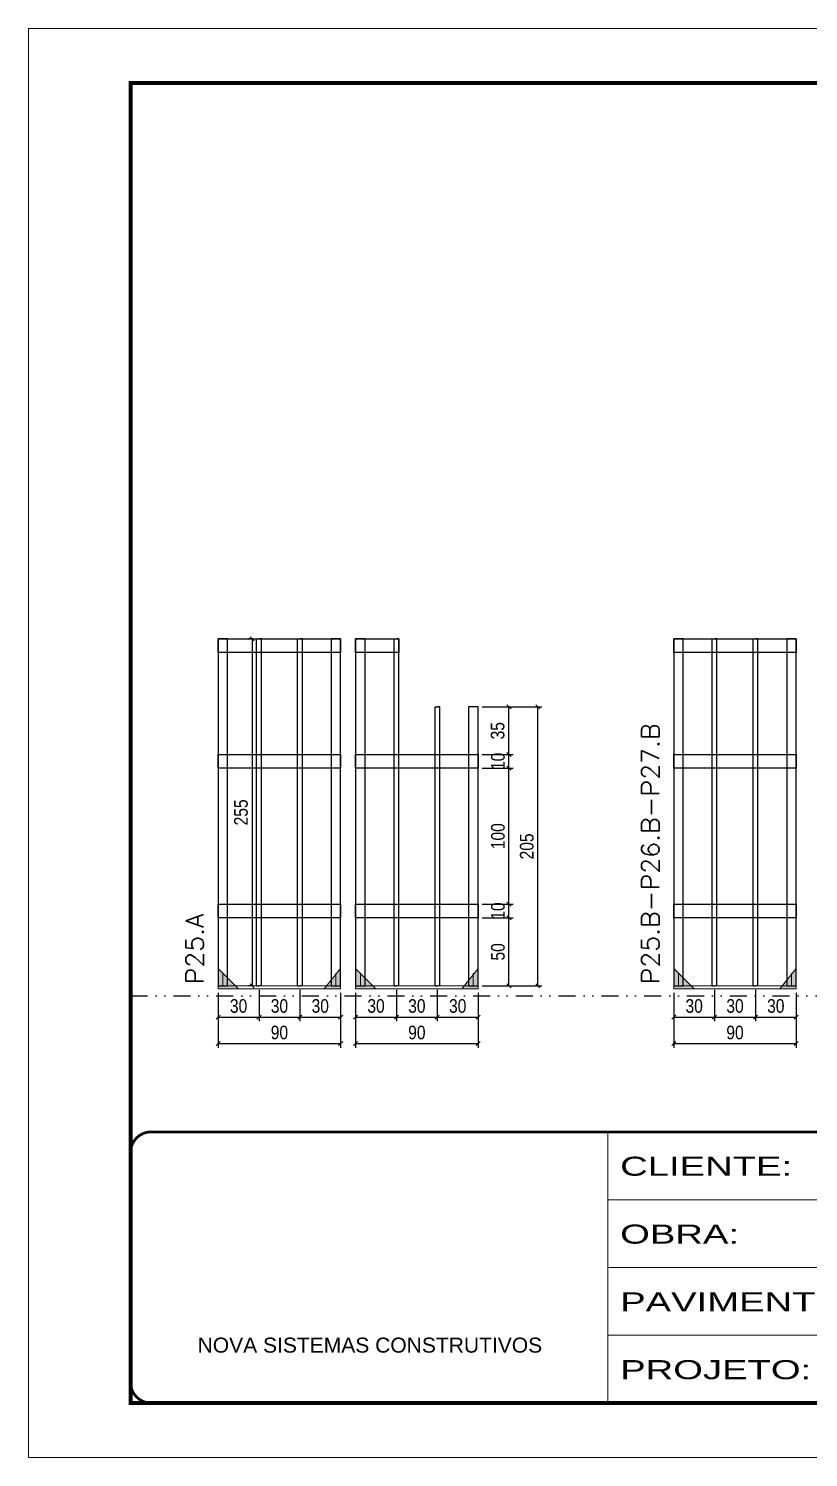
# Model space of a CAD drawing. Extents: x 14400 to 20667, y -21631 to 6985.
# Drawn here: x 17597 to 18170, y 2489 to 3539 of the extents above; entities that cross this region are included whole.
import ezdxf

# ---------------------------------------------------------------- set-up
doc = ezdxf.new("R2010")
doc.units = 0
for name, pattern in [('CONTINUO', [0]), ('DASHED', [0.75, 0.5, -0.25]), ('DIVIDE2', [0.625, 0.25, -0.125, 0, -0.125, 0, -0.125]), ('HIDDEN', [0.375, 0.25, -0.125])]:
    doc.linetypes.add(name, pattern=pattern)
for name, color, linetype in [('COTA', 241, 'Continuous'), ('Nível', 160, 'Continuous'), ('SARR_2.2x10', 60, 'Continuous'), ('SARR_3.5x7', 81, 'Continuous'), ('SARR_7x7', 40, 'Continuous')]:
    doc.layers.add(name, color=color, linetype=linetype)
for name, color, linetype, lineweight in [('Folhas', 255, 'Continuous', 9), ('Madeira', 126, 'Continuous', 18), ('Sarr 2.2x7', 40, 'Continuous', 9), ('SARRAFO DE PRESSAO', 251, 'DASHED', 9), ('Texto Seção', 7, 'Continuous', 15)]:
    doc.layers.add(name, color=color, linetype=linetype, lineweight=lineweight)
doc.styles.add('ARIAL', font='arial.ttf')
doc.styles.add('COTA TECNICA', font='techl___.ttf', dxfattribs={"height": 10})
doc.styles.add('REGUA-120', font='ROMANS.shx', dxfattribs={"height": 15})
doc.styles.add('Tecnologia', font='')
doc.styles.get('Tecnologia').set_extended_font_data('Forgotten Futurist')
doc.dimstyles.new('PAINEL', dxfattribs={"dimtxt": 10, "dimasz": 3, "dimexe": 3, "dimexo": 3, "dimgap": 3, "dimtad": 1, "dimdec": 1, "dimzin": 12, "dimdsep": 46, "dimtxsty": 'COTA TECNICA', "dimblk1": 'OBLIQUE', "dimblk2": 'OBLIQUE', "dimsah": 1, "dimcen": 0.9, "dimclrd": 4, "dimclre": 4, "dimclrt": 240, "dimadec": 1, "dimazin": 3, "dimtfac": 1, "dimtdec": 1, "dimtmove": 0, "dimatfit": 3, "dimfxl": 1, "dimtolj": 1, "dimtzin": 12, "dimarcsym": 0})

# ---------------------------------------------------------------- blocks, each defined once
blk = doc.blocks.new('9999999999')
at = {"color": 30, "linetype": 'CONTINUO'}
for p, q in [((98564.6, 34230.2), (98564.6, 34429.4)), ((98564.6, 34379.6), (99584, 34379.6)), ((98564.6, 34329.8), (99488, 34329.8)), ((98564.6, 34280), (99488, 34280))]:
    blk.add_line(p, q, dxfattribs=at)
at = {"color": 30, "linetype": 'CONTINUO', "const_width": 2}
blk.add_lwpolyline([(99584, 34230.2), (99584, 34414.4, 0.414214), (99569, 34429.4), (98229, 34429.4, 0.414214), (98214, 34414.4), (98214, 34245.2, 0.414214), (98229, 34230.2), (99584, 34230.2)], format="xyb", dxfattribs=at)
at = {"layer": 'Folhas'}
blk.add_lwpolyline([(98139, 34190.2), (99624, 34190.2), (99624, 35240.2), (98139, 35240.2)], close=True, dxfattribs=at)
at = {"layer": 'Folhas', "color": 30, "const_width": 3}
blk.add_lwpolyline([(98214, 34230.2), (99584, 34230.2), (99584, 35200.2), (98214, 35200.2)], close=True, dxfattribs=at)
at = {"color": 7, "linetype": 'Continuous', "ltscale": 5, "style": 'ARIAL'}
blk.add_text('NOVA SISTEMAS CONSTRUTIVOS', height=11.059, dxfattribs=at).set_placement((98263.2, 34267.2))
at = {"layer": 'Folhas', "color": 7, "style": 'Tecnologia', "width": 1.5}
for s, p in [('CLIENTE:', (98573.7, 34397.2)), ('OBRA:', (98573.7, 34347.3)), ('PAVIMENTO:', (98573.7, 34297.5)), ('PROJETO:', (98573.7, 34247.7))]:
    blk.add_text(s, height=14, dxfattribs=at).set_placement(p)
blk = doc.blocks.new('_Oblique')
at = {"color": 0, "linetype": 'ByBlock', "lineweight": -2}
blk.add_line((-0.5, -0.5), (0.5, 0.5), dxfattribs=at)
blk = doc.blocks.new('*D1102')
at = {"layer": 'COTA', "color": 4, "lineweight": -2, "transparency": 16777216}
for p, q in [((17837.3, 2830.3), (17837.3, 2809.5)), ((17867.3, 2832.5), (17867.3, 2809.5)), ((17837.3, 2812.5), (17867.3, 2812.5))]:
    blk.add_line(p, q, dxfattribs=at)
at = {"layer": 'Defpoints', "color": 0, "transparency": 16777216}
for p in [(17867.3, 2835.5), (17837.3, 2833.3), (17867.3, 2812.5)]:
    blk.add_point(p, dxfattribs=at)
at = {"layer": 'COTA', "color": 4, "lineweight": -2, "transparency": 16777216, "xscale": 3, "yscale": 3, "zscale": 3, "rotation": 180}
blk.add_blockref('_Oblique', (17837.3, 2812.5), dxfattribs=at)
at = {"layer": 'COTA', "color": 4, "lineweight": -2, "transparency": 16777216, "xscale": 3, "yscale": 3, "zscale": 3}
blk.add_blockref('_Oblique', (17867.3, 2812.5), dxfattribs=at)
at = {"layer": 'COTA', "color": 240, "transparency": 16777216, "insert": (17852.3, 2820.7), "char_height": 10, "attachment_point": 5, "style": 'COTA TECNICA'}
blk.add_mtext('\\A1;30', dxfattribs=at)
blk = doc.blocks.new('*D1103')
at = {"layer": 'COTA', "color": 4, "lineweight": -2, "transparency": 16777216}
for p, q in [((17867.3, 2832.5), (17867.3, 2809.5)), ((17897.3, 2832.5), (17897.3, 2809.5)), ((17867.3, 2812.5), (17897.3, 2812.5))]:
    blk.add_line(p, q, dxfattribs=at)
at = {"layer": 'Defpoints', "color": 0, "transparency": 16777216}
for p in [(17867.3, 2835.5), (17897.3, 2835.5), (17897.3, 2812.5)]:
    blk.add_point(p, dxfattribs=at)
at = {"layer": 'COTA', "color": 4, "lineweight": -2, "transparency": 16777216, "xscale": 3, "yscale": 3, "zscale": 3, "rotation": 180}
blk.add_blockref('_Oblique', (17867.3, 2812.5), dxfattribs=at)
at = {"layer": 'COTA', "color": 4, "lineweight": -2, "transparency": 16777216, "xscale": 3, "yscale": 3, "zscale": 3}
blk.add_blockref('_Oblique', (17897.3, 2812.5), dxfattribs=at)
at = {"layer": 'COTA', "color": 240, "transparency": 16777216, "insert": (17882.3, 2820.7), "char_height": 10, "attachment_point": 5, "style": 'COTA TECNICA'}
blk.add_mtext('\\A1;30', dxfattribs=at)
blk = doc.blocks.new('*D1104')
at = {"layer": 'COTA', "color": 4, "lineweight": -2, "transparency": 16777216}
for p, q in [((17897.3, 2832.5), (17897.3, 2809.5)), ((17927.3, 2830.3), (17927.3, 2809.5)), ((17897.3, 2812.5), (17927.3, 2812.5))]:
    blk.add_line(p, q, dxfattribs=at)
at = {"layer": 'Defpoints', "color": 0, "transparency": 16777216}
for p in [(17897.3, 2835.5), (17927.3, 2833.3), (17927.3, 2812.5)]:
    blk.add_point(p, dxfattribs=at)
at = {"layer": 'COTA', "color": 4, "lineweight": -2, "transparency": 16777216, "xscale": 3, "yscale": 3, "zscale": 3, "rotation": 180}
blk.add_blockref('_Oblique', (17897.3, 2812.5), dxfattribs=at)
at = {"layer": 'COTA', "color": 4, "lineweight": -2, "transparency": 16777216, "xscale": 3, "yscale": 3, "zscale": 3}
blk.add_blockref('_Oblique', (17927.3, 2812.5), dxfattribs=at)
at = {"layer": 'COTA', "color": 240, "transparency": 16777216, "insert": (17912.3, 2820.7), "char_height": 10, "attachment_point": 5, "style": 'COTA TECNICA'}
blk.add_mtext('\\A1;30', dxfattribs=at)
blk = doc.blocks.new('*D1105')
at = {"layer": 'COTA', "color": 4, "lineweight": -2, "transparency": 16777216}
for p, q in [((17837.3, 2830.3), (17837.3, 2790.1)), ((17927.3, 2830.3), (17927.3, 2790.1)), ((17837.3, 2793.1), (17927.3, 2793.1))]:
    blk.add_line(p, q, dxfattribs=at)
at = {"layer": 'Defpoints', "color": 0, "transparency": 16777216}
for p in [(17837.3, 2833.3), (17927.3, 2833.3), (17927.3, 2793.1)]:
    blk.add_point(p, dxfattribs=at)
at = {"layer": 'COTA', "color": 4, "lineweight": -2, "transparency": 16777216, "xscale": 3, "yscale": 3, "zscale": 3, "rotation": 180}
blk.add_blockref('_Oblique', (17837.3, 2793.1), dxfattribs=at)
at = {"layer": 'COTA', "color": 4, "lineweight": -2, "transparency": 16777216, "xscale": 3, "yscale": 3, "zscale": 3}
blk.add_blockref('_Oblique', (17927.3, 2793.1), dxfattribs=at)
at = {"layer": 'COTA', "color": 240, "transparency": 16777216, "insert": (17882.3, 2801.2), "char_height": 10, "attachment_point": 5, "style": 'COTA TECNICA'}
blk.add_mtext('\\A1;90', dxfattribs=at)
blk = doc.blocks.new('*D1106')
at = {"layer": 'COTA', "color": 4, "lineweight": -2, "transparency": 16777216}
for p, q in [((17930.3, 2885.5), (17953, 2885.5)), ((17950, 2835.5), (17950, 2885.5)), ((17930.3, 2835.5), (17953, 2835.5))]:
    blk.add_line(p, q, dxfattribs=at)
at = {"layer": 'Defpoints', "color": 0, "transparency": 16777216}
for p in [(17927.3, 2885.5), (17950, 2885.5), (17927.3, 2835.5)]:
    blk.add_point(p, dxfattribs=at)
at = {"layer": 'COTA', "color": 4, "lineweight": -2, "transparency": 16777216, "xscale": 3, "yscale": 3, "zscale": 3}
for p, rotation in [((17950, 2885.5), 90), ((17950, 2835.5), 270)]:
    blk.add_blockref('_Oblique', p, dxfattribs=dict(at, rotation=rotation))
at = {"layer": 'COTA', "color": 240, "transparency": 16777216, "insert": (17941.9, 2860.5), "char_height": 10, "attachment_point": 5, "rotation": 90, "style": 'COTA TECNICA'}
blk.add_mtext('\\A1;50', dxfattribs=at)
blk = doc.blocks.new('*D1107')
at = {"layer": 'COTA', "color": 4, "lineweight": -2, "transparency": 16777216}
for p, q in [((17930.3, 2895.5), (17953, 2895.5)), ((17950, 2885.5), (17950, 2895.5)), ((17930.3, 2885.5), (17953, 2885.5))]:
    blk.add_line(p, q, dxfattribs=at)
at = {"layer": 'Defpoints', "color": 0, "transparency": 16777216}
for p in [(17927.3, 2895.5), (17950, 2895.5), (17927.3, 2885.5)]:
    blk.add_point(p, dxfattribs=at)
at = {"layer": 'COTA', "color": 4, "lineweight": -2, "transparency": 16777216, "xscale": 3, "yscale": 3, "zscale": 3}
for p, rotation in [((17950, 2895.5), 90), ((17950, 2885.5), 270)]:
    blk.add_blockref('_Oblique', p, dxfattribs=dict(at, rotation=rotation))
at = {"layer": 'COTA', "color": 240, "transparency": 16777216, "insert": (17941.9, 2890.5), "char_height": 10, "attachment_point": 5, "rotation": 90, "style": 'COTA TECNICA'}
blk.add_mtext('\\A1;10', dxfattribs=at)
blk = doc.blocks.new('*D1108')
at = {"layer": 'COTA', "color": 4, "lineweight": -2, "transparency": 16777216}
for p, q in [((17930.3, 2995.5), (17953, 2995.5)), ((17950, 2895.5), (17950, 2995.5)), ((17930.3, 2895.5), (17953, 2895.5))]:
    blk.add_line(p, q, dxfattribs=at)
at = {"layer": 'Defpoints', "color": 0, "transparency": 16777216}
for p in [(17927.3, 2995.5), (17950, 2995.5), (17927.3, 2895.5)]:
    blk.add_point(p, dxfattribs=at)
at = {"layer": 'COTA', "color": 4, "lineweight": -2, "transparency": 16777216, "xscale": 3, "yscale": 3, "zscale": 3}
for p, rotation in [((17950, 2995.5), 90), ((17950, 2895.5), 270)]:
    blk.add_blockref('_Oblique', p, dxfattribs=dict(at, rotation=rotation))
at = {"layer": 'COTA', "color": 240, "transparency": 16777216, "insert": (17941.9, 2945.5), "char_height": 10, "attachment_point": 5, "rotation": 90, "style": 'COTA TECNICA'}
blk.add_mtext('\\A1;100', dxfattribs=at)
blk = doc.blocks.new('*D1109')
at = {"layer": 'COTA', "color": 4, "lineweight": -2, "transparency": 16777216}
for p, q in [((17930.3, 3005.5), (17953, 3005.5)), ((17950, 2995.5), (17950, 3005.5)), ((17930.3, 2995.5), (17953, 2995.5))]:
    blk.add_line(p, q, dxfattribs=at)
at = {"layer": 'Defpoints', "color": 0, "transparency": 16777216}
for p in [(17927.3, 3005.5), (17950, 3005.5), (17927.3, 2995.5)]:
    blk.add_point(p, dxfattribs=at)
at = {"layer": 'COTA', "color": 4, "lineweight": -2, "transparency": 16777216, "xscale": 3, "yscale": 3, "zscale": 3}
for p, rotation in [((17950, 3005.5), 90), ((17950, 2995.5), 270)]:
    blk.add_blockref('_Oblique', p, dxfattribs=dict(at, rotation=rotation))
at = {"layer": 'COTA', "color": 240, "transparency": 16777216, "insert": (17941.9, 3000.5), "char_height": 10, "attachment_point": 5, "rotation": 90, "style": 'COTA TECNICA'}
blk.add_mtext('\\A1;10', dxfattribs=at)
blk = doc.blocks.new('*D1110')
at = {"layer": 'COTA', "color": 4, "lineweight": -2, "transparency": 16777216}
for p, q in [((17736.3, 2830.3), (17736.3, 2809.5)), ((17766.3, 2832.5), (17766.3, 2809.5)), ((17736.3, 2812.5), (17766.3, 2812.5))]:
    blk.add_line(p, q, dxfattribs=at)
at = {"layer": 'Defpoints', "color": 0, "transparency": 16777216}
for p in [(17766.3, 2835.5), (17736.3, 2833.3), (17766.3, 2812.5)]:
    blk.add_point(p, dxfattribs=at)
at = {"layer": 'COTA', "color": 4, "lineweight": -2, "transparency": 16777216, "xscale": 3, "yscale": 3, "zscale": 3, "rotation": 180}
blk.add_blockref('_Oblique', (17736.3, 2812.5), dxfattribs=at)
at = {"layer": 'COTA', "color": 4, "lineweight": -2, "transparency": 16777216, "xscale": 3, "yscale": 3, "zscale": 3}
blk.add_blockref('_Oblique', (17766.3, 2812.5), dxfattribs=at)
at = {"layer": 'COTA', "color": 240, "transparency": 16777216, "insert": (17751.3, 2820.7), "char_height": 10, "attachment_point": 5, "style": 'COTA TECNICA'}
blk.add_mtext('\\A1;30', dxfattribs=at)
blk = doc.blocks.new('*D1111')
at = {"layer": 'COTA', "color": 4, "lineweight": -2, "transparency": 16777216}
for p, q in [((17766.3, 2832.5), (17766.3, 2809.5)), ((17796.3, 2832.5), (17796.3, 2809.5)), ((17766.3, 2812.5), (17796.3, 2812.5))]:
    blk.add_line(p, q, dxfattribs=at)
at = {"layer": 'Defpoints', "color": 0, "transparency": 16777216}
for p in [(17766.3, 2835.5), (17796.3, 2835.5), (17796.3, 2812.5)]:
    blk.add_point(p, dxfattribs=at)
at = {"layer": 'COTA', "color": 4, "lineweight": -2, "transparency": 16777216, "xscale": 3, "yscale": 3, "zscale": 3, "rotation": 180}
blk.add_blockref('_Oblique', (17766.3, 2812.5), dxfattribs=at)
at = {"layer": 'COTA', "color": 4, "lineweight": -2, "transparency": 16777216, "xscale": 3, "yscale": 3, "zscale": 3}
blk.add_blockref('_Oblique', (17796.3, 2812.5), dxfattribs=at)
at = {"layer": 'COTA', "color": 240, "transparency": 16777216, "insert": (17781.3, 2820.7), "char_height": 10, "attachment_point": 5, "style": 'COTA TECNICA'}
blk.add_mtext('\\A1;30', dxfattribs=at)
blk = doc.blocks.new('*D1112')
at = {"layer": 'COTA', "color": 4, "lineweight": -2, "transparency": 16777216}
for p, q in [((17796.3, 2832.5), (17796.3, 2809.5)), ((17826.3, 2830.3), (17826.3, 2809.5)), ((17796.3, 2812.5), (17826.3, 2812.5))]:
    blk.add_line(p, q, dxfattribs=at)
at = {"layer": 'Defpoints', "color": 0, "transparency": 16777216}
for p in [(17796.3, 2835.5), (17826.3, 2833.3), (17826.3, 2812.5)]:
    blk.add_point(p, dxfattribs=at)
at = {"layer": 'COTA', "color": 4, "lineweight": -2, "transparency": 16777216, "xscale": 3, "yscale": 3, "zscale": 3, "rotation": 180}
blk.add_blockref('_Oblique', (17796.3, 2812.5), dxfattribs=at)
at = {"layer": 'COTA', "color": 4, "lineweight": -2, "transparency": 16777216, "xscale": 3, "yscale": 3, "zscale": 3}
blk.add_blockref('_Oblique', (17826.3, 2812.5), dxfattribs=at)
at = {"layer": 'COTA', "color": 240, "transparency": 16777216, "insert": (17811.3, 2820.7), "char_height": 10, "attachment_point": 5, "style": 'COTA TECNICA'}
blk.add_mtext('\\A1;30', dxfattribs=at)
blk = doc.blocks.new('*D1113')
at = {"layer": 'COTA', "color": 4, "lineweight": -2, "transparency": 16777216}
for p, q in [((17736.3, 2830.3), (17736.3, 2790.1)), ((17826.3, 2830.3), (17826.3, 2790.1)), ((17736.3, 2793.1), (17826.3, 2793.1))]:
    blk.add_line(p, q, dxfattribs=at)
at = {"layer": 'Defpoints', "color": 0, "transparency": 16777216}
for p in [(17736.3, 2833.3), (17826.3, 2833.3), (17826.3, 2793.1)]:
    blk.add_point(p, dxfattribs=at)
at = {"layer": 'COTA', "color": 4, "lineweight": -2, "transparency": 16777216, "xscale": 3, "yscale": 3, "zscale": 3, "rotation": 180}
blk.add_blockref('_Oblique', (17736.3, 2793.1), dxfattribs=at)
at = {"layer": 'COTA', "color": 4, "lineweight": -2, "transparency": 16777216, "xscale": 3, "yscale": 3, "zscale": 3}
blk.add_blockref('_Oblique', (17826.3, 2793.1), dxfattribs=at)
at = {"layer": 'COTA', "color": 240, "transparency": 16777216, "insert": (17781.3, 2801.2), "char_height": 10, "attachment_point": 5, "style": 'COTA TECNICA'}
blk.add_mtext('\\A1;90', dxfattribs=at)
blk = doc.blocks.new('*D1114')
at = {"layer": 'COTA', "color": 4, "lineweight": -2, "transparency": 16777216}
for p, q in [((17930.3, 3040.5), (17974.2, 3040.5)), ((17971.2, 2835.5), (17971.2, 3040.5)), ((17930.3, 2835.5), (17974.2, 2835.5))]:
    blk.add_line(p, q, dxfattribs=at)
at = {"layer": 'Defpoints', "color": 0, "transparency": 16777216}
for p in [(17927.3, 3040.5), (17971.2, 3040.5), (17927.3, 2835.5)]:
    blk.add_point(p, dxfattribs=at)
at = {"layer": 'COTA', "color": 4, "lineweight": -2, "transparency": 16777216, "xscale": 3, "yscale": 3, "zscale": 3}
for p, rotation in [((17971.2, 3040.5), 90), ((17971.2, 2835.5), 270)]:
    blk.add_blockref('_Oblique', p, dxfattribs=dict(at, rotation=rotation))
at = {"layer": 'COTA', "color": 240, "transparency": 16777216, "insert": (17963.1, 2938), "char_height": 10, "attachment_point": 5, "rotation": 90, "style": 'COTA TECNICA'}
blk.add_mtext('\\A1;205', dxfattribs=at)
blk = doc.blocks.new('*D1115')
at = {"layer": 'COTA', "color": 4, "lineweight": -2, "transparency": 16777216}
for p, q in [((17930.3, 3040.5), (17953, 3040.5)), ((17950, 3005.5), (17950, 3040.5)), ((17930.3, 3005.5), (17953, 3005.5))]:
    blk.add_line(p, q, dxfattribs=at)
at = {"layer": 'Defpoints', "color": 0, "transparency": 16777216}
for p in [(17927.3, 3040.5), (17950, 3040.5), (17927.3, 3005.5)]:
    blk.add_point(p, dxfattribs=at)
at = {"layer": 'COTA', "color": 4, "lineweight": -2, "transparency": 16777216, "xscale": 3, "yscale": 3, "zscale": 3}
for p, rotation in [((17950, 3040.5), 90), ((17950, 3005.5), 270)]:
    blk.add_blockref('_Oblique', p, dxfattribs=dict(at, rotation=rotation))
at = {"layer": 'COTA', "color": 240, "transparency": 16777216, "insert": (17941.7, 3023), "char_height": 10, "attachment_point": 5, "rotation": 90, "style": 'COTA TECNICA'}
blk.add_mtext('\\A1;35', dxfattribs=at)
blk = doc.blocks.new('*D1124')
at = {"layer": 'COTA', "color": 4, "lineweight": -2, "transparency": 16777216}
for p, q in [((18071.1, 2830.3), (18071.1, 2809.5)), ((18101.1, 2832.5), (18101.1, 2809.5)), ((18071.1, 2812.5), (18101.1, 2812.5))]:
    blk.add_line(p, q, dxfattribs=at)
at = {"layer": 'Defpoints', "color": 0, "transparency": 16777216}
for p in [(18101.1, 2835.5), (18071.1, 2833.3), (18101.1, 2812.5)]:
    blk.add_point(p, dxfattribs=at)
at = {"layer": 'COTA', "color": 4, "lineweight": -2, "transparency": 16777216, "xscale": 3, "yscale": 3, "zscale": 3, "rotation": 180}
blk.add_blockref('_Oblique', (18071.1, 2812.5), dxfattribs=at)
at = {"layer": 'COTA', "color": 4, "lineweight": -2, "transparency": 16777216, "xscale": 3, "yscale": 3, "zscale": 3}
blk.add_blockref('_Oblique', (18101.1, 2812.5), dxfattribs=at)
at = {"layer": 'COTA', "color": 240, "transparency": 16777216, "insert": (18086.1, 2820.7), "char_height": 10, "attachment_point": 5, "style": 'COTA TECNICA'}
blk.add_mtext('\\A1;30', dxfattribs=at)
blk = doc.blocks.new('*D1125')
at = {"layer": 'COTA', "color": 4, "lineweight": -2, "transparency": 16777216}
for p, q in [((18101.1, 2832.5), (18101.1, 2809.5)), ((18131.1, 2832.5), (18131.1, 2809.5)), ((18101.1, 2812.5), (18131.1, 2812.5))]:
    blk.add_line(p, q, dxfattribs=at)
at = {"layer": 'Defpoints', "color": 0, "transparency": 16777216}
for p in [(18101.1, 2835.5), (18131.1, 2835.5), (18131.1, 2812.5)]:
    blk.add_point(p, dxfattribs=at)
at = {"layer": 'COTA', "color": 4, "lineweight": -2, "transparency": 16777216, "xscale": 3, "yscale": 3, "zscale": 3, "rotation": 180}
blk.add_blockref('_Oblique', (18101.1, 2812.5), dxfattribs=at)
at = {"layer": 'COTA', "color": 4, "lineweight": -2, "transparency": 16777216, "xscale": 3, "yscale": 3, "zscale": 3}
blk.add_blockref('_Oblique', (18131.1, 2812.5), dxfattribs=at)
at = {"layer": 'COTA', "color": 240, "transparency": 16777216, "insert": (18116.1, 2820.7), "char_height": 10, "attachment_point": 5, "style": 'COTA TECNICA'}
blk.add_mtext('\\A1;30', dxfattribs=at)
blk = doc.blocks.new('*D1126')
at = {"layer": 'COTA', "color": 4, "lineweight": -2, "transparency": 16777216}
for p, q in [((18131.1, 2832.5), (18131.1, 2809.5)), ((18161.1, 2830.3), (18161.1, 2809.5)), ((18131.1, 2812.5), (18161.1, 2812.5))]:
    blk.add_line(p, q, dxfattribs=at)
at = {"layer": 'Defpoints', "color": 0, "transparency": 16777216}
for p in [(18131.1, 2835.5), (18161.1, 2833.3), (18161.1, 2812.5)]:
    blk.add_point(p, dxfattribs=at)
at = {"layer": 'COTA', "color": 4, "lineweight": -2, "transparency": 16777216, "xscale": 3, "yscale": 3, "zscale": 3, "rotation": 180}
blk.add_blockref('_Oblique', (18131.1, 2812.5), dxfattribs=at)
at = {"layer": 'COTA', "color": 4, "lineweight": -2, "transparency": 16777216, "xscale": 3, "yscale": 3, "zscale": 3}
blk.add_blockref('_Oblique', (18161.1, 2812.5), dxfattribs=at)
at = {"layer": 'COTA', "color": 240, "transparency": 16777216, "insert": (18146.1, 2820.7), "char_height": 10, "attachment_point": 5, "style": 'COTA TECNICA'}
blk.add_mtext('\\A1;30', dxfattribs=at)
blk = doc.blocks.new('*D1127')
at = {"layer": 'COTA', "color": 4, "lineweight": -2, "transparency": 16777216}
for p, q in [((18071.1, 2830.3), (18071.1, 2790.1)), ((18161.1, 2830.3), (18161.1, 2790.1)), ((18071.1, 2793.1), (18161.1, 2793.1))]:
    blk.add_line(p, q, dxfattribs=at)
at = {"layer": 'Defpoints', "color": 0, "transparency": 16777216}
for p in [(18071.1, 2833.3), (18161.1, 2833.3), (18161.1, 2793.1)]:
    blk.add_point(p, dxfattribs=at)
at = {"layer": 'COTA', "color": 4, "lineweight": -2, "transparency": 16777216, "xscale": 3, "yscale": 3, "zscale": 3, "rotation": 180}
blk.add_blockref('_Oblique', (18071.1, 2793.1), dxfattribs=at)
at = {"layer": 'COTA', "color": 4, "lineweight": -2, "transparency": 16777216, "xscale": 3, "yscale": 3, "zscale": 3}
blk.add_blockref('_Oblique', (18161.1, 2793.1), dxfattribs=at)
at = {"layer": 'COTA', "color": 240, "transparency": 16777216, "insert": (18116.1, 2801.2), "char_height": 10, "attachment_point": 5, "style": 'COTA TECNICA'}
blk.add_mtext('\\A1;90', dxfattribs=at)
blk = doc.blocks.new('*D1131')
at = {"layer": 'COTA', "color": 4, "lineweight": -2, "transparency": 16777216}
for p, q in [((17761.5, 3090.5), (17758.2, 3090.5)), ((17761.2, 3090.5), (17761.2, 2835.5)), ((17761.5, 2835.5), (17758.2, 2835.5))]:
    blk.add_line(p, q, dxfattribs=at)
at = {"layer": 'Defpoints', "color": 0, "transparency": 16777216}
for p in [(17764.5, 3090.5), (17761.2, 2835.5), (17764.5, 2835.5)]:
    blk.add_point(p, dxfattribs=at)
at = {"layer": 'COTA', "color": 4, "lineweight": -2, "transparency": 16777216, "xscale": 3, "yscale": 3, "zscale": 3}
for p, rotation in [((17761.2, 3090.5), 90), ((17761.2, 2835.5), 270)]:
    blk.add_blockref('_Oblique', p, dxfattribs=dict(at, rotation=rotation))
at = {"layer": 'COTA', "color": 240, "transparency": 16777216, "insert": (17753.1, 2963), "char_height": 10, "attachment_point": 5, "rotation": 90, "style": 'COTA TECNICA'}
blk.add_mtext('\\A1;255', dxfattribs=at)

msp = doc.modelspace()

# ---------------------------------------------------------------- hatches: boundary and pattern name
at = {"layer": 'Madeira'}
h = msp.add_hatch(color=252, dxfattribs=at)
h.dxf.hatch_style = 2
h.paths.add_polyline_path([(17736.27, 2848.29), (17736.27, 2833.29), (17751.27, 2833.29)])
h = msp.add_hatch(color=252, dxfattribs=at)
h.dxf.hatch_style = 2
h.paths.add_polyline_path([(17826.27, 2848.29), (17826.27, 2833.29), (17814.27, 2833.29)])
h = msp.add_hatch(color=252, dxfattribs=at)
h.dxf.hatch_style = 2
h.paths.add_polyline_path([(17837.27, 2848.29), (17837.27, 2833.29), (17852.27, 2833.29)])
h = msp.add_hatch(color=252, dxfattribs=at)
h.dxf.hatch_style = 2
h.paths.add_polyline_path([(17927.27, 2848.29), (17927.27, 2833.29), (17915.27, 2833.29)])
h = msp.add_hatch(color=252, dxfattribs=at)
h.dxf.hatch_style = 2
h.paths.add_polyline_path([(18071.11, 2848.29), (18071.11, 2833.29), (18086.11, 2833.29)])
h = msp.add_hatch(color=252, dxfattribs=at)
h.dxf.hatch_style = 2
h.paths.add_polyline_path([(18161.11, 2848.29), (18161.11, 2833.29), (18149.11, 2833.29)])

# ---------------------------------------------------------------- linework, layer by layer
at = {"layer": 'Madeira', "color": 250}
for p, q in [((17736.27, 2835.49), (17736.27, 2833.29)), ((17736.27, 2835.49), (17736.27, 2833.29)), ((17736.27, 2835.49), (17736.27, 2833.29)), ((17837.27, 2835.49), (17837.27, 2833.29)), ((17837.27, 2835.49), (17837.27, 2833.29)), ((17837.27, 2835.49), (17837.27, 2833.29)), ((18071.11, 2835.49), (18071.11, 2833.29)), ((18071.11, 2835.49), (18071.11, 2833.29)), ((18071.11, 2835.49), (18071.11, 2833.29))]:
    msp.add_line(p, q, dxfattribs=at)
at = {"layer": 'Madeira', "color": 250, "linetype": 'HIDDEN'}
for p, q in [((17746.1, 2835.49), (17736.27, 2835.49)), ((17746.1, 2835.49), (17736.27, 2835.49)), ((17739.77, 2844.79), (17739.77, 2835.49)), ((17816.44, 2835.49), (17826.27, 2835.49)), ((17816.44, 2835.49), (17826.27, 2835.49)), ((17822.77, 2844.79), (17822.77, 2835.49)), ((17847.1, 2835.49), (17837.27, 2835.49)), ((17847.1, 2835.49), (17837.27, 2835.49)), ((17840.77, 2844.79), (17840.77, 2835.49)), ((17917.44, 2835.49), (17927.27, 2835.49)), ((17917.44, 2835.49), (17927.27, 2835.49)), ((17923.77, 2844.79), (17923.77, 2835.49)), ((18080.94, 2835.49), (18071.11, 2835.49)), ((18080.94, 2835.49), (18071.11, 2835.49)), ((18074.61, 2844.79), (18074.61, 2835.49)), ((18151.28, 2835.49), (18161.11, 2835.49)), ((18151.28, 2835.49), (18161.11, 2835.49)), ((18157.61, 2844.79), (18157.61, 2835.49))]:
    msp.add_line(p, q, dxfattribs=at)
at = {"layer": 'Madeira', "color": 1, "linetype": 'HIDDEN'}
for p, q in [((17752.07, 2835.49), (17736.27, 2835.49)), ((17739.77, 2844.79), (17739.77, 2835.49)), ((17743.27, 2841.28), (17743.27, 2835.49)), ((17799.47, 2835.49), (17826.27, 2835.49)), ((17822.77, 2844.79), (17822.77, 2835.49)), ((17853.07, 2835.49), (17837.27, 2835.49)), ((17840.77, 2844.79), (17840.77, 2835.49)), ((17844.27, 2841.28), (17844.27, 2835.49)), ((17900.47, 2835.49), (17927.27, 2835.49)), ((17923.77, 2844.79), (17923.77, 2835.49)), ((18086.91, 2835.49), (18071.11, 2835.49)), ((18074.61, 2844.79), (18074.61, 2835.49)), ((18078.11, 2841.28), (18078.11, 2835.49)), ((18134.31, 2835.49), (18161.11, 2835.49)), ((18157.61, 2844.79), (18157.61, 2835.49))]:
    msp.add_line(p, q, dxfattribs=at)
at = {"layer": 'Madeira', "color": 0}
for points in [[(17736.27, 2848.29), (17736.27, 2833.29), (17751.27, 2833.29), (17736.27, 2848.29)], [(17826.27, 2848.29), (17826.27, 2833.29), (17814.27, 2833.29), (17826.27, 2848.29)], [(17837.27, 2848.29), (17837.27, 2833.29), (17852.27, 2833.29), (17837.27, 2848.29)], [(17927.27, 2848.29), (17927.27, 2833.29), (17915.27, 2833.29), (17927.27, 2848.29)], [(18071.11, 2848.29), (18071.11, 2833.29), (18086.11, 2833.29), (18071.11, 2848.29)], [(18161.11, 2848.29), (18161.11, 2833.29), (18149.11, 2833.29), (18161.11, 2848.29)]]:
    msp.add_lwpolyline(points, dxfattribs=at)
at = {"layer": 'Nível', "color": 4, "linetype": 'DIVIDE2', "ltscale": 50}
msp.add_line((17671.97, 2828.29), (19041.97, 2828.29), dxfattribs=at)
at = {"layer": 'Sarr 2.2x7'}
for p, q in [((17736.27, 2835.49), (17736.27, 2833.29)), ((17826.27, 2833.29), (17826.27, 2835.49)), ((17837.27, 2835.49), (17837.27, 2833.29)), ((17927.27, 2833.29), (17927.27, 2835.49)), ((18071.11, 2835.49), (18071.11, 2833.29)), ((18161.11, 2833.29), (18161.11, 2835.49))]:
    msp.add_line(p, q, dxfattribs=at)
for points in [[(17826.27, 2835.49), (17736.27, 2835.49), (17736.27, 2833.29), (17826.27, 2833.29)], [(17927.27, 2835.49), (17837.27, 2835.49), (17837.27, 2833.29), (17927.27, 2833.29)], [(18161.11, 2835.49), (18071.11, 2835.49), (18071.11, 2833.29), (18161.11, 2833.29)]]:
    msp.add_lwpolyline(points, close=True, dxfattribs=at)
at = {"layer": 'SARR_2.2x10'}
for points in [[(17736.27, 3090.52), (17826.27, 3090.52), (17826.27, 3080.52), (17736.27, 3080.52)], [(17837.27, 3090.52), (17869.02, 3090.52), (17869.02, 3080.52), (17837.27, 3080.52)], [(18071.11, 3090.52), (18161.11, 3090.52), (18161.11, 3080.52), (18071.11, 3080.52)], [(17736.27, 3005.49), (17826.27, 3005.49), (17826.27, 2995.49), (17736.27, 2995.49)], [(17837.27, 3005.49), (17927.27, 3005.49), (17927.27, 2995.49), (17837.27, 2995.49)], [(18071.11, 3005.49), (18161.11, 3005.49), (18161.11, 2995.49), (18071.11, 2995.49)], [(17736.27, 2895.49), (17826.27, 2895.49), (17826.27, 2885.49), (17736.27, 2885.49)], [(17837.27, 2895.49), (17927.27, 2895.49), (17927.27, 2885.49), (17837.27, 2885.49)], [(18071.11, 2895.49), (18161.11, 2895.49), (18161.11, 2885.49), (18071.11, 2885.49)]]:
    msp.add_lwpolyline(points, close=True, dxfattribs=at)
at = {"layer": 'SARR_3.5x7'}
for p, q in [((17764.52, 2835.49), (17764.52, 3090.52)), ((17764.52, 3090.52), (17766.27, 3090.52)), ((17768.02, 3090.52), (17766.27, 3090.52)), ((17768.02, 2835.49), (17768.02, 3090.52)), ((17794.65, 2835.49), (17794.65, 3090.52)), ((17794.65, 3090.52), (17796.4, 3090.52)), ((17798.15, 3090.52), (17796.4, 3090.52)), ((17798.15, 2835.49), (17798.15, 3090.52)), ((17865.52, 2835.49), (17865.52, 3090.52)), ((17865.52, 3090.52), (17867.27, 3090.52)), ((17869.02, 3090.52), (17867.27, 3090.52)), ((17869.02, 2835.49), (17869.02, 3090.52)), ((18099.36, 2835.49), (18099.36, 3090.52)), ((18099.36, 3090.52), (18101.11, 3090.52)), ((18102.86, 3090.52), (18101.11, 3090.52)), ((18102.86, 2835.49), (18102.86, 3090.52)), ((18129.49, 2835.49), (18129.49, 3090.52)), ((18129.49, 3090.52), (18131.24, 3090.52)), ((18132.99, 3090.52), (18131.24, 3090.52)), ((18132.99, 2835.49), (18132.99, 3090.52)), ((17895.65, 2835.49), (17895.65, 3040.52)), ((17895.65, 3040.52), (17897.4, 3040.52)), ((17899.15, 3040.52), (17897.4, 3040.52)), ((17899.15, 2835.49), (17899.15, 3040.52)), ((17764.52, 2835.49), (17766.27, 2835.49)), ((17768.02, 2835.49), (17766.27, 2835.49)), ((17794.65, 2835.49), (17796.4, 2835.49)), ((17798.15, 2835.49), (17796.4, 2835.49)), ((17865.52, 2835.49), (17867.27, 2835.49)), ((17869.02, 2835.49), (17867.27, 2835.49)), ((17895.65, 2835.49), (17897.4, 2835.49)), ((17899.15, 2835.49), (17897.4, 2835.49)), ((18099.36, 2835.49), (18101.11, 2835.49)), ((18102.86, 2835.49), (18101.11, 2835.49)), ((18129.49, 2835.49), (18131.24, 2835.49)), ((18132.99, 2835.49), (18131.24, 2835.49))]:
    msp.add_line(p, q, dxfattribs=at)
at = {"layer": 'SARR_7x7'}
for points in [[(17736.27, 2835.49), (17743.27, 2835.49), (17743.27, 3090.52), (17736.27, 3090.52)], [(17819.27, 2835.49), (17826.27, 2835.49), (17826.27, 3090.52), (17819.27, 3090.52)], [(17837.27, 2835.49), (17844.27, 2835.49), (17844.27, 3090.52), (17837.27, 3090.52)], [(18071.11, 2835.49), (18078.11, 2835.49), (18078.11, 3090.52), (18071.11, 3090.52)], [(18154.11, 2835.49), (18161.11, 2835.49), (18161.11, 3090.52), (18154.11, 3090.52)], [(17920.27, 2835.49), (17927.27, 2835.49), (17927.27, 3040.52), (17920.27, 3040.52)]]:
    msp.add_lwpolyline(points, close=True, dxfattribs=at)

# ---------------------------------------------------------------- block references
at = {"layer": 'SARRAFO DE PRESSAO', "color": 6, "linetype": 'ByBlock'}
msp.add_blockref('9999999999', (-80542.01, -31701.2), dxfattribs=at)

# ---------------------------------------------------------------- texts
at = {"layer": 'Texto Seção', "style": 'REGUA-120', "width": 1.05}
for s, p in [('P25.B-P26.B-P27.B', (18060.43, 2836.58)), ('P25.A', (17725.59, 2836.58))]:
    msp.add_text(s, height=13, rotation=90, dxfattribs=at).set_placement(p)

# ---------------------------------------------------------------- dimensions: what is measured, and where the dimension line sits
at = {"layer": 'COTA'}
for base, p1, p2, picture, middle in [((17761.21, 2835.49), (17764.52, 3090.52), (17764.52, 2835.49), '*D1131', (17753.1, 2963)), ((17949.97, 3040.52), (17927.27, 3005.49), (17927.27, 3040.52), '*D1115', (17941.75, 3023))]:
    dim = msp.add_linear_dim(base=base, p1=p1, p2=p2, angle=90, dimstyle='PAINEL', dxfattribs=at)
    dim.commit()
    dim.dimension.update_dxf_attribs({"geometry": picture, "text_midpoint": middle})
for base, p1, p2, picture, middle in [((17971.18, 3040.52), (17927.27, 2835.49), (17927.27, 3040.52), '*D1114', (17963.07, 2938)), ((17949.97, 2995.49), (17927.27, 2895.49), (17927.27, 2995.49), '*D1108', (17941.86, 2945.49)), ((17949.97, 2885.49), (17927.27, 2835.49), (17927.27, 2885.49), '*D1106', (17941.86, 2860.49))]:
    dim = msp.add_linear_dim(base=base, p1=p1, p2=p2, angle=90, dimstyle='PAINEL', override={"dimtmove": 1}, dxfattribs=at)
    dim.commit()
    dim.dimension.update_dxf_attribs({"geometry": picture, "text_midpoint": middle})
for base, p1, p2, picture, middle in [((17949.97, 3005.49), (17927.27, 2995.49), (17927.27, 3005.49), '*D1109', (17949.97, 3000.49)), ((17949.97, 2895.49), (17927.27, 2885.49), (17927.27, 2895.49), '*D1107', (17949.97, 2890.49))]:
    dim = msp.add_linear_dim(base=base, p1=p1, p2=p2, angle=90, dimstyle='PAINEL', override={"dimtmove": 1}, dxfattribs=at)
    dim.commit()
    dim.dimension.update_dxf_attribs({"geometry": picture, "text_midpoint": middle, "dimtype": 160})
for base, p1, p2, picture, middle in [((17766.27, 2812.46), (17736.27, 2833.29), (17766.27, 2835.49), '*D1110', (17751.27, 2820.68)), ((17796.27, 2812.46), (17766.27, 2835.49), (17796.27, 2835.49), '*D1111', (17781.27, 2820.68)), ((17826.27, 2812.46), (17796.27, 2835.49), (17826.27, 2833.29), '*D1112', (17811.27, 2820.68)), ((17867.27, 2812.46), (17837.27, 2833.29), (17867.27, 2835.49), '*D1102', (17852.27, 2820.68)), ((17897.27, 2812.46), (17867.27, 2835.49), (17897.27, 2835.49), '*D1103', (17882.27, 2820.68)), ((17927.27, 2812.46), (17897.27, 2835.49), (17927.27, 2833.29), '*D1104', (17912.27, 2820.68)), ((18101.11, 2812.46), (18071.11, 2833.29), (18101.11, 2835.49), '*D1124', (18086.11, 2820.68)), ((18131.11, 2812.46), (18101.11, 2835.49), (18131.11, 2835.49), '*D1125', (18116.11, 2820.68)), ((18161.11, 2812.46), (18131.11, 2835.49), (18161.11, 2833.29), '*D1126', (18146.11, 2820.68)), ((17826.27, 2793.11), (17736.27, 2833.29), (17826.27, 2833.28), '*D1113', (17781.27, 2801.24)), ((17927.27, 2793.11), (17837.27, 2833.29), (17927.27, 2833.28), '*D1105', (17882.27, 2801.24)), ((18161.11, 2793.11), (18071.11, 2833.29), (18161.11, 2833.28), '*D1127', (18116.11, 2801.24))]:
    dim = msp.add_linear_dim(base=base, p1=p1, p2=p2, dimstyle='PAINEL', override={"dimtmove": 1}, dxfattribs=at)
    dim.commit()
    dim.dimension.update_dxf_attribs({"geometry": picture, "text_midpoint": middle})

doc.saveas('drawing.dxf')
